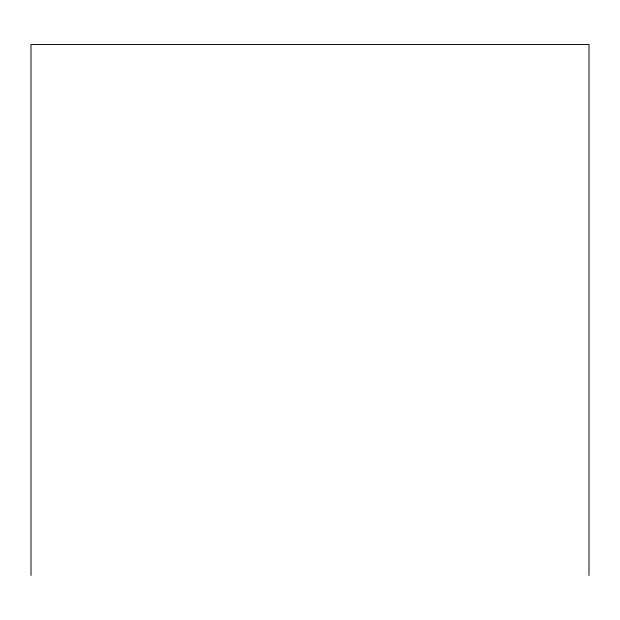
<?xml version="1.0" encoding="UTF-8"?>
<svg xmlns="http://www.w3.org/2000/svg" width="620" height="620" viewBox="0 0 620 620"><rect width="100%" height="100%" fill="white"/><g stroke="black" fill="none" stroke-linecap="round" stroke-linejoin="round"><path stroke-width="0.93" d="M589 575.484L589 44.516L31 44.516L31 575.484"/></g></svg>
